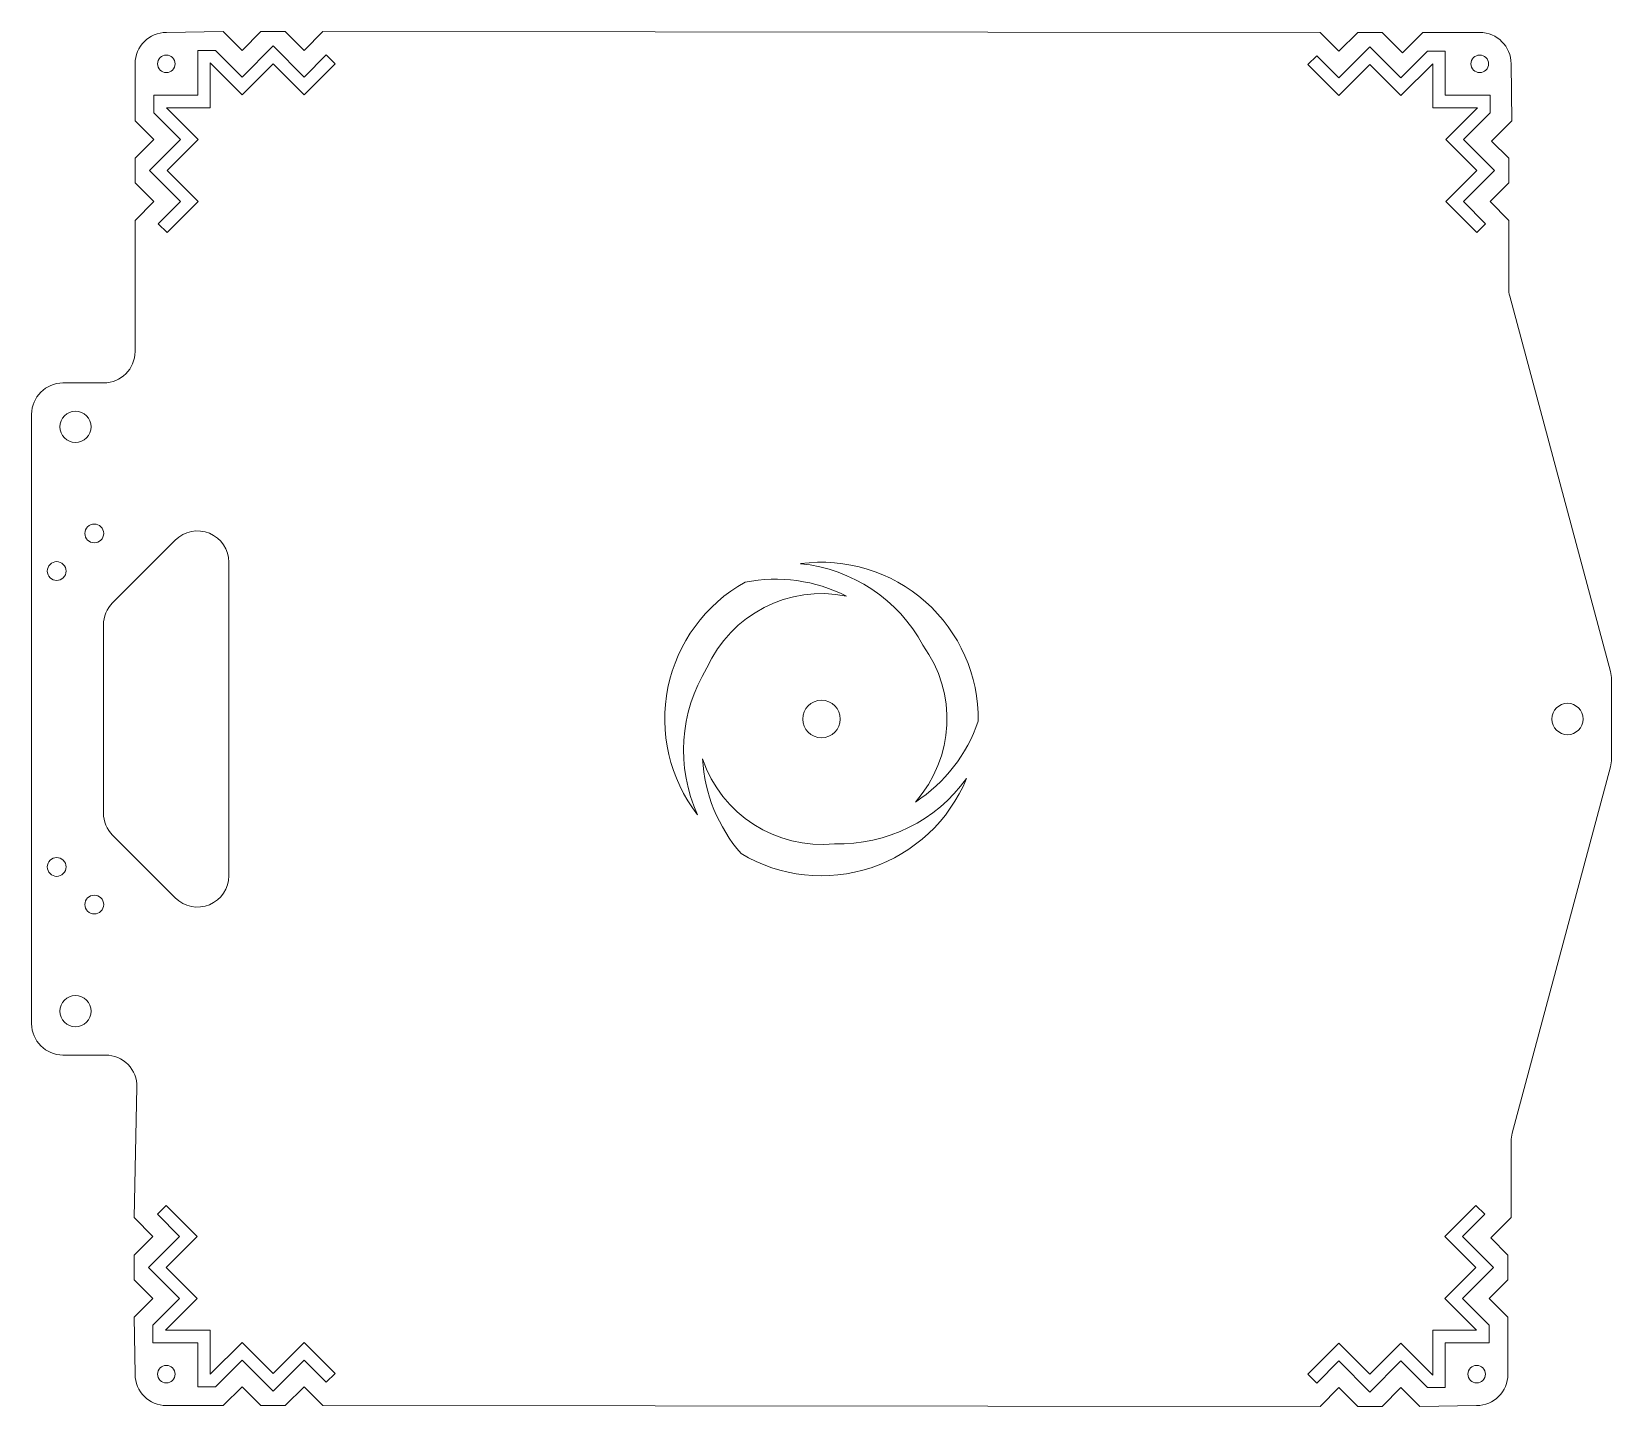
# Model space of a CAD drawing. Header units: millimetres. Extents: x -9 to 243, y -38 to 182.
import ezdxf

# ---------------------------------------------------------------- set-up
doc = ezdxf.new("R2010")
doc.units = ezdxf.units.MM

msp = doc.modelspace()

# ---------------------------------------------------------------- linework, layer by layer
at = {"color": 7, "linetype": 'Continuous', "lineweight": 15}
for p, q in [((21.57, 181.64), (12.5, 181.5)), ((24.57, 178.64), (21.57, 181.64)), ((24.57, 178.64), (27.57, 181.64)), ((27.57, 181.64), (31.47, 181.64)), ((34.47, 178.64), (31.47, 181.64)), ((34.47, 178.64), (37.47, 181.64)), ((37.47, 181.64), (196.53, 181.5)), ((199.53, 178.5), (196.53, 181.5)), ((199.53, 178.5), (202.53, 181.5)), ((206.43, 181.5), (202.53, 181.5)), ((209.68, 178.25), (206.43, 181.5)), ((209.68, 178.25), (212.93, 181.5)), ((222, 181.5), (212.93, 181.5)), ((24.57, 174.4), (29.52, 179.35)), ((34.47, 174.4), (29.52, 179.35)), ((199.53, 174.26), (204.48, 179.21)), ((209.43, 174.26), (204.48, 179.21)), ((7.5, 176.5), (7.5, 167.43)), ((17.5, 178.64), (17.5, 171.5)), ((20.33, 178.64), (17.5, 178.64)), ((24.57, 171.57), (19.5, 176.64)), ((19.5, 176.64), (19.5, 169.5)), ((24.57, 174.4), (20.33, 178.64)), ((24.57, 171.57), (29.52, 176.52)), ((34.47, 171.57), (29.52, 176.52)), ((34.47, 174.4), (38.01, 177.94)), ((34.47, 171.57), (39.42, 176.52)), ((39.42, 176.52), (38.01, 177.94)), ((194.58, 176.38), (195.99, 177.79)), ((199.53, 174.26), (195.99, 177.79)), ((209.43, 174.26), (213.67, 178.5)), ((209.43, 171.43), (214.5, 176.5)), ((213.67, 178.5), (216.5, 178.5)), ((214.5, 176.5), (214.5, 169.5)), ((216.5, 178.5), (216.5, 171.5)), ((227.14, 167.43), (227, 176.5)), ((199.53, 171.43), (194.58, 176.38)), ((199.53, 171.43), (204.48, 176.38)), ((209.43, 171.43), (204.48, 176.38)), ((10.5, 168.67), (10.5, 171.5)), ((10.5, 171.5), (17.5, 171.5)), ((223.64, 171.5), (216.5, 171.5)), ((223.64, 168.67), (223.64, 171.5)), ((12.5, 169.5), (19.5, 169.5)), ((17.57, 164.43), (12.5, 169.5)), ((221.64, 169.5), (214.5, 169.5)), ((216.57, 164.43), (221.64, 169.5)), ((10.5, 164.43), (7.5, 167.43)), ((14.74, 164.43), (10.5, 168.67)), ((219.4, 164.43), (223.64, 168.67)), ((223.89, 164.18), (227.14, 167.43)), ((10.5, 164.43), (7.5, 161.43)), ((14.74, 164.43), (9.79, 159.48)), ((17.57, 164.43), (12.62, 159.48)), ((216.57, 164.43), (221.52, 159.48)), ((219.4, 164.43), (224.35, 159.48)), ((223.89, 164.18), (226.64, 161.43)), ((7.5, 161.43), (7.5, 157.53)), ((226.64, 161.43), (226.64, 157.53)), ((14.74, 154.53), (9.79, 159.48)), ((17.57, 154.53), (12.62, 159.48)), ((216.57, 154.53), (221.52, 159.48)), ((219.4, 154.53), (224.35, 159.48)), ((10.5, 154.53), (7.5, 157.53)), ((223.64, 154.53), (226.64, 157.53)), ((10.5, 154.53), (7.5, 151.53)), ((14.74, 154.53), (11.21, 150.99)), ((17.57, 154.53), (12.62, 149.58)), ((216.57, 154.53), (221.52, 149.58)), ((219.4, 154.53), (222.94, 150.99)), ((223.64, 154.53), (226.64, 151.53)), ((7.5, 151.53), (7.5, 130.6)), ((226.64, 151.53), (226.62, 140.74)), ((12.62, 149.58), (11.21, 150.99)), ((221.52, 149.58), (222.94, 150.99)), ((226.79, 139.44), (242.83, 79.57)), ((-4, 125.6), (2.5, 125.6)), ((-9, 120.6), (-9, 23.4)), ((3.92, 90.54), (13.92, 100.54)), ((22.46, 47), (22.46, 97)), ((2.46, 57), (2.46, 87)), ((243, 78.28), (243, 65.66)), ((227.17, 5.92), (242.83, 64.36)), ((3.92, 53.46), (13.92, 43.46)), ((-4, 18.4), (2.81, 18.4)), ((7.36, -7.53), (7.81, 13.29)), ((227, 4.63), (227, -7.53)), ((10.36, -10.53), (7.36, -7.53)), ((12.48, -5.58), (11.06, -6.99)), ((14.6, -10.53), (11.06, -6.99)), ((17.43, -10.53), (12.48, -5.58)), ((216.43, -10.53), (221.38, -5.58)), ((219.26, -10.53), (222.79, -6.99)), ((221.38, -5.58), (222.79, -6.99)), ((223.75, -10.78), (227, -7.53)), ((10.36, -10.53), (7.36, -13.53)), ((14.6, -10.53), (9.65, -15.48)), ((17.43, -10.53), (12.48, -15.48)), ((216.43, -10.53), (221.38, -15.48)), ((219.26, -10.53), (224.21, -15.48)), ((223.75, -10.78), (226.5, -13.53)), ((7.36, -17.43), (7.36, -13.53)), ((226.5, -17.43), (226.5, -13.53)), ((10.36, -20.43), (7.36, -17.43)), ((14.6, -20.43), (9.65, -15.48)), ((17.43, -20.43), (12.48, -15.48)), ((216.43, -20.43), (221.38, -15.48)), ((219.26, -20.43), (224.21, -15.48)), ((223.5, -20.43), (226.5, -17.43)), ((10.36, -20.43), (7.36, -23.43)), ((14.6, -20.43), (10.36, -24.67)), ((17.43, -20.43), (12.36, -25.5)), ((216.43, -20.43), (221.5, -25.5)), ((219.26, -20.43), (223.5, -24.67)), ((223.5, -20.43), (226.5, -23.43)), ((7.36, -23.43), (7.5, -32.5)), ((10.36, -24.67), (10.36, -27.5)), ((223.5, -24.67), (223.5, -27.5)), ((226.5, -32.5), (226.5, -23.43)), ((10.36, -27.5), (17.5, -27.5)), ((12.36, -25.5), (19.5, -25.5)), ((17.5, -34.5), (17.5, -27.5)), ((19.5, -32.5), (19.5, -25.5)), ((24.57, -27.43), (19.5, -32.5)), ((24.57, -27.43), (29.52, -32.38)), ((34.47, -27.43), (29.52, -32.38)), ((34.47, -27.43), (39.42, -32.38)), ((199.53, -27.57), (194.58, -32.52)), ((199.53, -27.57), (204.48, -32.52)), ((209.43, -27.57), (204.48, -32.52)), ((209.43, -27.57), (214.5, -32.64)), ((214.5, -32.64), (214.5, -25.5)), ((221.5, -25.5), (214.5, -25.5)), ((223.5, -27.5), (216.5, -27.5)), ((216.5, -34.64), (216.5, -27.5)), ((24.57, -30.26), (20.33, -34.5)), ((24.57, -30.26), (29.52, -35.21)), ((34.47, -30.26), (29.52, -35.21)), ((34.47, -30.26), (38.01, -33.79)), ((39.42, -32.38), (38.01, -33.79)), ((194.58, -32.52), (195.99, -33.94)), ((199.53, -30.4), (195.99, -33.94)), ((199.53, -30.4), (204.48, -35.35)), ((209.43, -30.4), (204.48, -35.35)), ((209.43, -30.4), (213.67, -34.64)), ((20.33, -34.5), (17.5, -34.5)), ((24.57, -34.5), (21.57, -37.5)), ((24.57, -34.5), (27.57, -37.5)), ((34.47, -34.5), (31.47, -37.5)), ((34.47, -34.5), (37.47, -37.5)), ((199.53, -34.64), (196.53, -37.64)), ((199.53, -34.64), (202.53, -37.64)), ((209.43, -34.64), (206.43, -37.64)), ((209.43, -34.64), (212.43, -37.64)), ((213.67, -34.64), (216.5, -34.64)), ((12.5, -37.5), (21.57, -37.5)), ((27.57, -37.5), (31.47, -37.5)), ((196.53, -37.64), (37.47, -37.5)), ((206.43, -37.64), (202.53, -37.64)), ((212.43, -37.64), (221.5, -37.5))]:
    msp.add_line(p, q, dxfattribs=at)
for centre, radius in [((12.5, 176.5), 1.4), ((222, 176.5), 1.4), ((-2, 118.6), 2.5), ((1, 101.6), 1.5), ((-5, 95.6), 1.5), ((117, 72), 3), ((236, 72), 2.5), ((-5, 48.4), 1.5), ((1, 42.4), 1.5), ((-2, 25.4), 2.5), ((12.5, -32.5), 1.4), ((221.5, -32.5), 1.4)]:
    msp.add_circle(centre, radius, dxfattribs=at)
for centre, radius, start, end in [((12.5, 176.5), 5, 90, 180), ((222, 176.5), 5, 0, 90), ((231.62, 140.73), 5, 179.8738, 195), ((2.5, 130.6), 5, 270, 0), ((-4, 120.6), 5, 90, 180), ((17.46, 97), 5, 360, 135), ((117, 72), 25, 359.1811, 97.6608), ((111.17, 71.9), 25, 28.2955, 84.2667), ((117, 72), 25, 119.1811, 217.6608), ((109.67, 69.3), 25, 63.1089, 101.2077), ((117, 72), 20, 78.5295, 155.9884), ((7.46, 87), 5, 135, 180), ((117, 72), 20, 318.5295, 35.9884), ((120, 67), 25, 148.2955, 204.2667), ((238, 78.28), 5, 0, 15), ((118.33, 79.7), 25, 303.1089, 341.2077), ((123, 67), 25, 183.1089, 221.2077), ((117, 72), 20, 198.5295, 275.9884), ((238, 65.66), 5, 345, 0), ((117, 72), 25, 239.1811, 337.6608), ((119.83, 77.1), 25, 268.2955, 324.2667), ((7.46, 57), 5, 180, 225), ((17.46, 47), 5, 225, 0), ((-4, 23.4), 5, 180, 270), ((2.81, 13.4), 5, 358.753, 90), ((232, 4.63), 5, 165, 180), ((12.5, -32.5), 5, 180, 270), ((221.5, -32.5), 5, 270, 0)]:
    msp.add_arc(centre, radius, start, end, dxfattribs=at)

doc.saveas('drawing.dxf')
